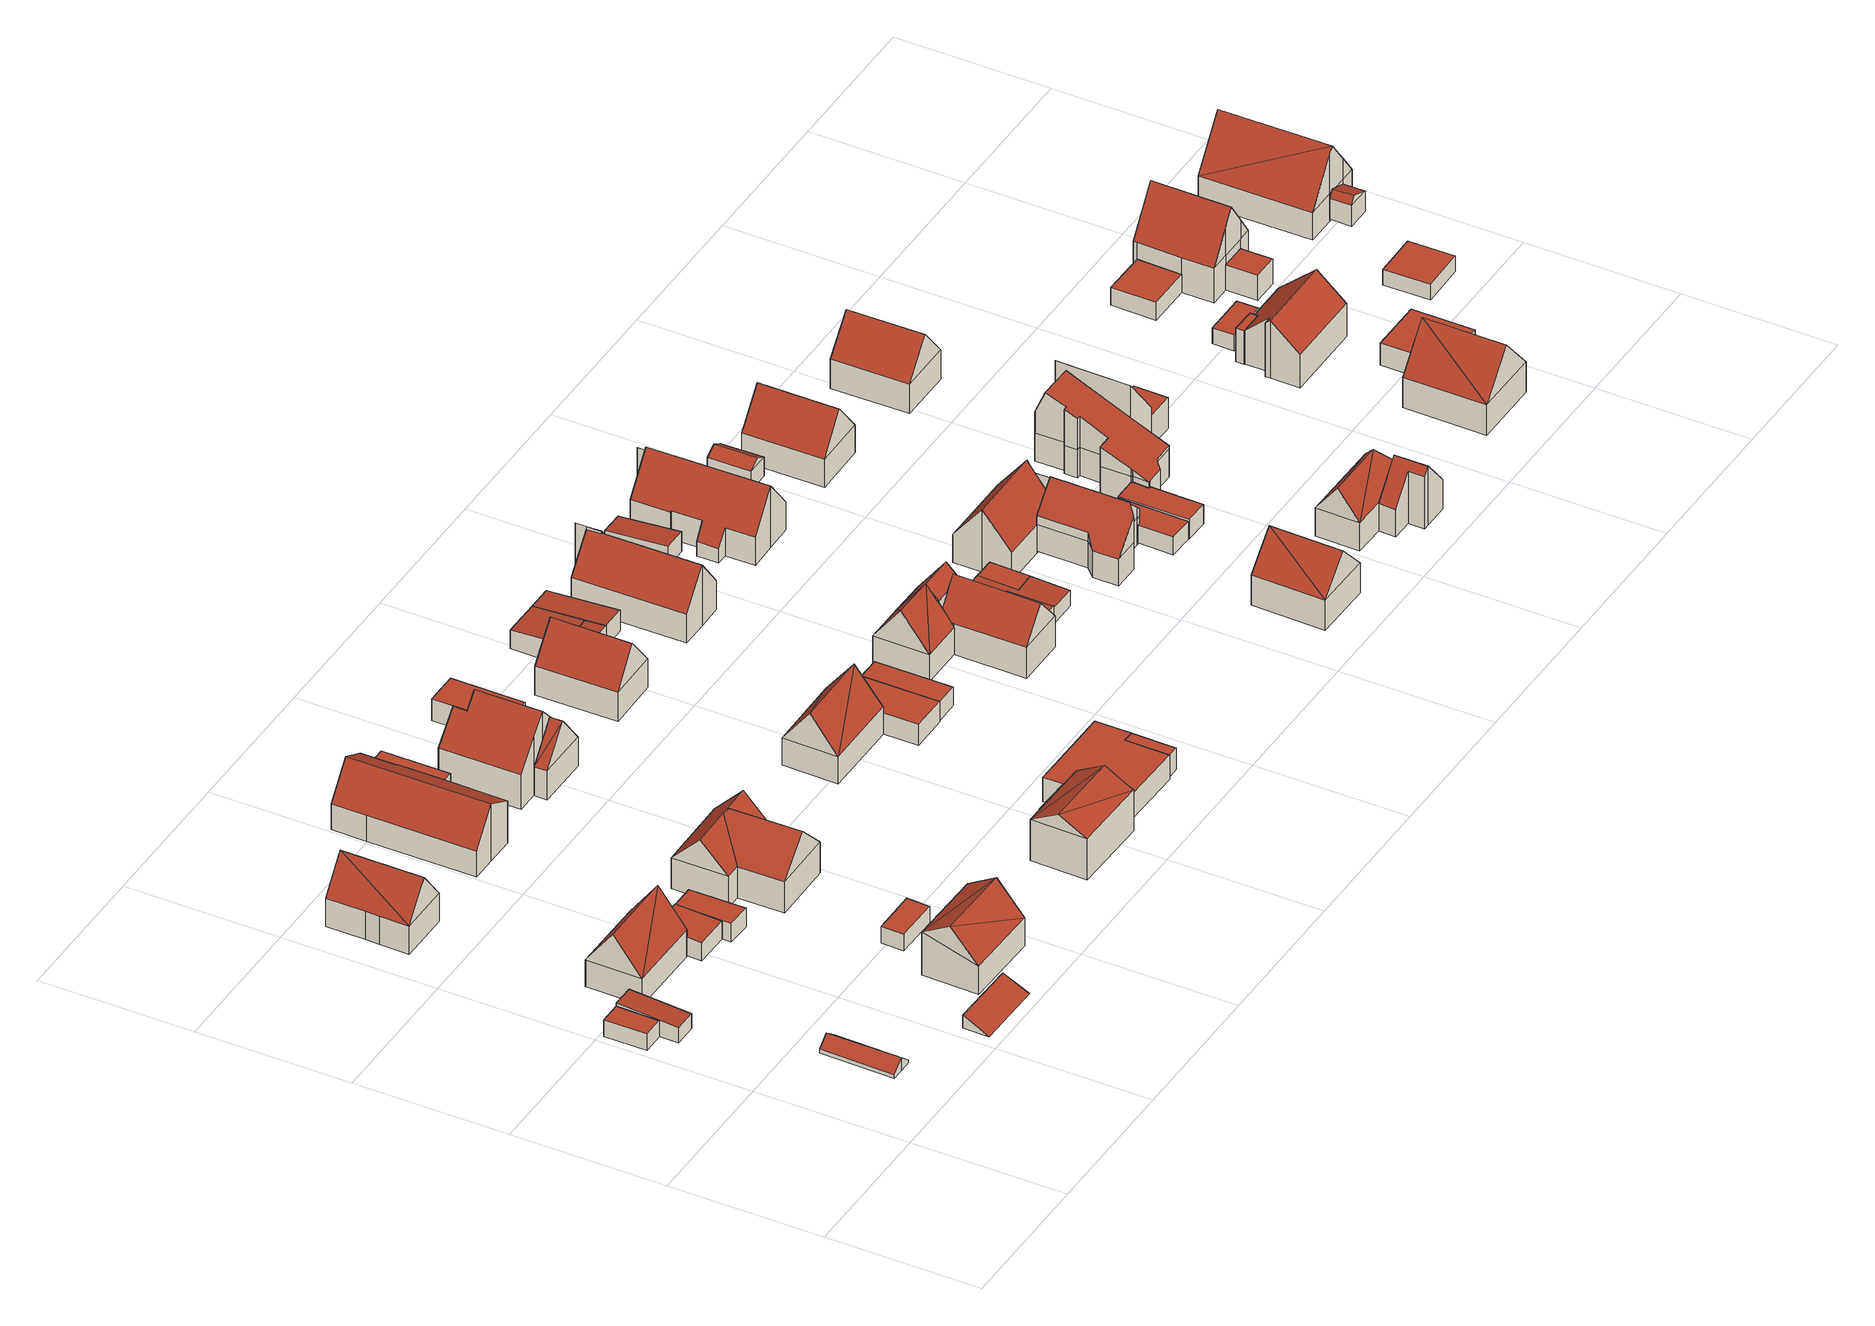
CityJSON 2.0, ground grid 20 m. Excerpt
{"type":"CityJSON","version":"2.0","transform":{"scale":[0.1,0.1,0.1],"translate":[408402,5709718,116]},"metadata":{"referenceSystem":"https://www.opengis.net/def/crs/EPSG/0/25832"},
"CityObjects":{
"building1":{"type":"Building","attributes":{"Gemeindeschluessel":"05978036","Geometrietyp2DReferenz":"3000","function":"31001_2460","roofType":"1000","measuredHeight":2.32},"geometry":[{"type":"MultiSurface","lod":"2","boundaries":[[[0,1,2,3]],[[1,4,5,2]],[[4,6,7,5]],[[6,0,3,7]],[[6,4,1,0]],[[3,2,5,7]]],"semantics":{"surfaces":[{"type":"WallSurface"},{"type":"RoofSurface"},{"type":"GroundSurface"}],"values":[0,0,0,0,1,2]}}]},
"building2":{"type":"Building","attributes":{"Gemeindeschluessel":"05978036","Geometrietyp2DReferenz":"3000","function":"31001_2460","roofType":"3100","measuredHeight":1.71},"geometry":[{"type":"MultiSurface","lod":"2","boundaries":[[[8,9,10,11]],[[9,12,13,10]],[[12,14,15,13]],[[14,16,17,15]],[[16,18,19,17]],[[18,8,11,19]],[[14,12,9,8]],[[8,18,16,14]],[[11,10,13,15,17,19]]],"semantics":{"surfaces":[{"type":"WallSurface"},{"type":"RoofSurface"},{"type":"GroundSurface"}],"values":[0,0,0,0,0,0,1,1,2]}}]},
"building3":{"type":"Building","attributes":{"Gemeindeschluessel":"05978036","Geometrietyp2DReferenz":"3000","function":"31001_2460","roofType":"2100","measuredHeight":2.65},"geometry":[{"type":"MultiSurface","lod":"2","boundaries":[[[20,21,22,23]],[[21,24,25,22]],[[24,26,27,25]],[[26,28,29,27]],[[28,20,23,29]],[[28,26,24,21,20]],[[23,22,25,27,29]]],"semantics":{"surfaces":[{"type":"WallSurface"},{"type":"RoofSurface"},{"type":"GroundSurface"}],"values":[0,0,0,0,0,1,2]}}]},
"building4":{"type":"Building","attributes":{"Gemeindeschluessel":"05978036","Geometrietyp2DReferenz":"3000","function":"31001_2460","roofType":"2100","measuredHeight":1.76},"geometry":[{"type":"MultiSurface","lod":"2","boundaries":[[[30,31,32]],[[30,33,34,31]],[[33,35,34]],[[35,33,30,32]],[[32,31,34,35]]],"semantics":{"surfaces":[{"type":"WallSurface"},{"type":"RoofSurface"},{"type":"GroundSurface"}],"values":[0,0,0,1,2]}}]},
"building5":{"type":"Building","attributes":{"Gemeindeschluessel":"05978036","Geometrietyp2DReferenz":"3000","function":"31001_1000","roofType":"5000","measuredHeight":8.52},"geometry":[{"type":"MultiSurface","lod":"2","boundaries":[[[36,37,38,39]],[[37,40,41,38]],[[40,42,43,41]],[[42,44,45,43]],[[44,46,47,45]],[[46,36,39,47]],[[48,37,36,49,50]],[[49,46,50]],[[50,46,44,42]],[[37,48,40]],[[40,48,50,42]],[[46,49,36]],[[39,38,41,43,45,47]]],"semantics":{"surfaces":[{"type":"WallSurface"},{"type":"RoofSurface"},{"type":"GroundSurface"}],"values":[0,0,0,0,0,0,1,1,1,0,0,0,2]}}]},
"building6":{"type":"Building","attributes":{"Gemeindeschluessel":"05978036","Geometrietyp2DReferenz":"3000","function":"31001_1000","roofType":"3100","measuredHeight":8.35},"geometry":[{"type":"MultiSurface","lod":"2","boundaries":[[[51,52,53,54]],[[52,55,56,53]],[[55,57,58,56]],[[57,59,60,58]],[[59,61,62,60]],[[61,51,54,62]],[[63,61,64]],[[61,63,51]],[[52,64,59,57,55]],[[64,52,63]],[[51,63,52]],[[59,64,61]],[[54,53,56,58,60,62]]],"semantics":{"surfaces":[{"type":"WallSurface"},{"type":"RoofSurface"},{"type":"GroundSurface"}],"values":[0,0,0,0,0,0,1,1,1,1,0,0,2]}}]},
"building7":{"type":"Building","attributes":{"Gemeindeschluessel":"05978036","Geometrietyp2DReferenz":"3000","function":"31001_2460","roofType":"2100","measuredHeight":2.76},"geometry":[{"type":"MultiSurface","lod":"2","boundaries":[[[65,66,67,68]],[[66,69,70,67]],[[69,71,72,70]],[[71,73,74,72]],[[73,75,76,74]],[[75,65,68,76]],[[75,73,71,69,66,65]],[[68,67,70,72,74,76]]],"semantics":{"surfaces":[{"type":"WallSurface"},{"type":"RoofSurface"},{"type":"GroundSurface"}],"values":[0,0,0,0,0,0,1,2]}}]},
"building8":{"type":"Building","attributes":{"Gemeindeschluessel":"05978036","Geometrietyp2DReferenz":"3000","function":"31001_1000","roofType":"3100","measuredHeight":8.16},"geometry":[{"type":"MultiSurface","lod":"2","boundaries":[[[77,78,79,80]],[[78,81,82,79]],[[81,83,84,82]],[[83,77,80,84]],[[81,78,85]],[[77,83,86]],[[77,85,78]],[[85,77,86]],[[86,81,85]],[[81,86,83]],[[80,79,82,84]]],"semantics":{"surfaces":[{"type":"WallSurface"},{"type":"RoofSurface"},{"type":"GroundSurface"}],"values":[0,0,0,0,0,0,1,1,1,1,2]}}]},
"building9":{"type":"Building","attributes":{"Gemeindeschluessel":"05978036","Geometrietyp2DReferenz":"3000","function":"31001_2460","roofType":"1000","measuredHeight":2.58},"geometry":[{"type":"MultiSurface","lod":"2","boundaries":[[[87,88,89,74]],[[88,90,91,89]],[[90,92,93,91]],[[92,87,74,93]],[[92,90,88,87]],[[74,89,91,93]]],"semantics":{"surfaces":[{"type":"WallSurface"},{"type":"RoofSurface"},{"type":"GroundSurface"}],"values":[0,0,0,0,1,2]}}]},
"building10":{"type":"Building","attributes":{"Gemeindeschluessel":"05978036","Geometrietyp2DReferenz":"3000","function":"31001_2460","roofType":"1000","measuredHeight":2.33},"geometry":[{"type":"MultiSurface","lod":"2","boundaries":[[[94,95,96,97]],[[95,98,99,96]],[[98,100,101,99]],[[100,94,97,101]],[[100,98,95,94]],[[97,96,99,101]]],"semantics":{"surfaces":[{"type":"WallSurface"},{"type":"RoofSurface"},{"type":"GroundSurface"}],"values":[0,0,0,0,1,2]}}]},
"building11":{"type":"Building","attributes":{"Gemeindeschluessel":"05978036","Geometrietyp2DReferenz":"3000","function":"31001_1100","roofType":"5000","measuredHeight":8.66},"geometry":[{"type":"MultiSurface","lod":"2","boundaries":[[[102,103,104,105]],[[103,106,107,104]],[[106,108,109,107]],[[108,110,111,109]],[[110,112,113,111]],[[112,114,115,113]],[[114,102,105,115]],[[116,117,114,112]],[[118,119,116,112,110]],[[118,110,108]],[[120,119,118,108,106]],[[121,120,106]],[[121,106,103]],[[117,116,119,120,121,103,102]],[[117,102,114]],[[105,104,107,109,111,113,115]]],"semantics":{"surfaces":[{"type":"WallSurface"},{"type":"RoofSurface"},{"type":"GroundSurface"}],"values":[0,0,0,0,0,0,0,1,1,0,1,1,0,1,0,2]}}]},
"building12":{"type":"Building","attributes":{"Gemeindeschluessel":"05978036","Geometrietyp2DReferenz":"3000","function":"31001_1000","roofType":"3100","measuredHeight":8.01},"geometry":[{"type":"MultiSurface","lod":"2","boundaries":[[[122,123,124,125]],[[123,126,127,124]],[[126,128,129,127]],[[128,130,131,129]],[[130,132,133,131]],[[132,134,135,133]],[[134,136,137,135]],[[136,138,139,137]],[[138,140,141,139]],[[140,142,143,141]],[[142,122,125,143]],[[138,136,134,132,130,128,126,123]],[[123,122,142,140,138]],[[125,124,127,129,131,133,135,137,139,141,143]]],"semantics":{"surfaces":[{"type":"WallSurface"},{"type":"RoofSurface"},{"type":"GroundSurface"}],"values":[0,0,0,0,0,0,0,0,0,0,0,1,1,2]}}]},
"building13":{"type":"Building","attributes":{"Gemeindeschluessel":"05978036","Geometrietyp2DReferenz":"3000","function":"31001_2460","roofType":"1000","measuredHeight":3.5},"geometry":[{"type":"MultiSurface","lod":"2","boundaries":[[[144,145,146,147]],[[145,148,149,146]],[[148,150,151,149]],[[150,152,153,151]],[[152,154,155,153]],[[154,156,157,155]],[[156,144,147,157]],[[156,154,152,150,148,145,144]],[[147,146,149,151,153,155,157]]],"semantics":{"surfaces":[{"type":"WallSurface"},{"type":"RoofSurface"},{"type":"GroundSurface"}],"values":[0,0,0,0,0,0,0,1,2]}}]},
"building14":{"type":"Building","attributes":{"Gemeindeschluessel":"05978036","Geometrietyp2DReferenz":"3000","function":"31001_1000"},"children":["building14-1","building14-2"]},
"building14-1":{"type":"BuildingPart","attributes":{"roofType":"3100","measuredHeight":10.29},"parents":["building14"],"geometry":[{"type":"MultiSurface","lod":"2","boundaries":[[[158,159,160,161]],[[159,162,163,160]],[[162,164,165,163]],[[164,166,167,165]],[[166,168,169,167]],[[168,170,171,172,169]],[[173,174,175,176,177]],[[174,158,161,175]],[[178,170,168,166,164]],[[164,162,159,158,174,173,178]],[[161,160,163,165,167,169,172,179,176,175]],[[180,181,171,170,178]],[[179,172,171,182]],[[182,171,181,180]],[[173,177,180,178]],[[179,182,177,176]],[[177,182,180]]],"semantics":{"surfaces":[{"type":"WallSurface"},{"type":"RoofSurface"},{"type":"GroundSurface"},{"type":"ClosureSurface"}],"values":[0,0,0,0,0,0,0,0,1,1,2,0,3,3,0,3,3]}}]},
"building14-2":{"type":"BuildingPart","attributes":{"roofType":"3100","measuredHeight":8.54},"parents":["building14"],"geometry":[{"type":"MultiSurface","lod":"2","boundaries":[[[171,183,184,172]],[[183,185,186,184]],[[185,177,176,186]],[[185,183,187]],[[181,183,171]],[[183,181,187]],[[177,187,181,180]],[[187,177,185]],[[172,184,186,176,179]],[[172,179,182,171]],[[179,176,177,182]],[[171,182,180,181]],[[180,182,177]]],"semantics":{"surfaces":[{"type":"WallSurface"},{"type":"RoofSurface"},{"type":"GroundSurface"},{"type":"ClosureSurface"}],"values":[0,0,0,0,1,1,1,1,2,3,3,3,3]}}]},
"building15":{"type":"Building","attributes":{"Gemeindeschluessel":"05978036","Geometrietyp2DReferenz":"3000","function":"31001_1000"},"children":["building15-1","building15-2"]},
"building15-1":{"type":"BuildingPart","attributes":{"roofType":"1000","measuredHeight":3.41},"parents":["building15"],"geometry":[{"type":"MultiSurface","lod":"2","boundaries":[[[188,189,190,191]],[[189,192,193,190]],[[192,194,195,193]],[[194,196,197,195]],[[196,198,199,197]],[[200,201,202,203]],[[201,204,205,202]],[[204,206,207,205]],[[206,208,209,207]],[[208,188,191,209]],[[208,206,204,201,200,210,211,198,196,194,192,189,188]],[[191,190,193,195,197,199,212,213,203,202,205,207,209]],[[212,199,198,211]],[[213,212,211,210]],[[203,213,210,200]]],"semantics":{"surfaces":[{"type":"WallSurface"},{"type":"RoofSurface"},{"type":"GroundSurface"},{"type":"ClosureSurface"}],"values":[0,0,0,0,0,0,0,0,0,0,1,2,3,3,3]}}]},
"building15-2":{"type":"BuildingPart","attributes":{"roofType":"3100","measuredHeight":7.77},"parents":["building15"],"geometry":[{"type":"MultiSurface","lod":"2","boundaries":[[[214,215,216,217]],[[215,218,203,216]],[[218,200,203]],[[219,220,221,199,198]],[[220,214,217,221]],[[220,222,223,224]],[[220,224,214]],[[223,225,218,215]],[[215,224,223]],[[219,222,220]],[[225,223,222,219]],[[214,224,215]],[[217,216,203,213,212,199,221]],[[210,200,218,225]],[[210,213,203,200]],[[198,211,210,213,210,225,219]],[[198,199,212,211]],[[212,213,210,211]]],"semantics":{"surfaces":[{"type":"WallSurface"},{"type":"RoofSurface"},{"type":"GroundSurface"},{"type":"ClosureSurface"}],"values":[0,0,0,0,0,1,1,1,1,0,0,0,2,0,3,0,3,3]}}]},
"building16":{"type":"Building","attributes":{"Gemeindeschluessel":"05978036","Geometrietyp2DReferenz":"3000","function":"31001_2460","roofType":"1000","measuredHeight":3.06},"geometry":[{"type":"MultiSurface","lod":"2","boundaries":[[[226,227,228,229]],[[227,230,231,228]],[[230,232,233,231]],[[232,234,235,233]],[[234,226,229,235]],[[234,232,230,227,226]],[[229,228,231,233,235]]],"semantics":{"surfaces":[{"type":"WallSurface"},{"type":"RoofSurface"},{"type":"GroundSurface"}],"values":[0,0,0,0,0,1,2]}}]},
"building17":{"type":"Building","attributes":{"Gemeindeschluessel":"05978036","Geometrietyp2DReferenz":"3000","function":"31001_1000","roofType":"3100","measuredHeight":8.45},"geometry":[{"type":"MultiSurface","lod":"2","boundaries":[[[236,237,238,239]],[[237,240,241,238]],[[240,242,243,241]],[[242,236,239,243]],[[240,237,244]],[[236,242,245]],[[237,245,244]],[[245,237,236]],[[242,244,245]],[[244,242,240]],[[239,238,241,243]]],"semantics":{"surfaces":[{"type":"WallSurface"},{"type":"RoofSurface"},{"type":"GroundSurface"}],"values":[0,0,0,0,0,0,1,1,1,1,2]}}]},
"building18":{"type":"Building","attributes":{"Gemeindeschluessel":"05978036","Geometrietyp2DReferenz":"3000","function":"51009_1610","roofType":"1000","measuredHeight":3},"geometry":[{"type":"MultiSurface","lod":"2","boundaries":[[[192,189,246,247]],[[189,248,249,246]],[[248,194,250,249]],[[194,192,247,250]],[[194,248,189,192]],[[247,246,249,250]]],"semantics":{"surfaces":[{"type":"WallSurface"},{"type":"RoofSurface"},{"type":"GroundSurface"}],"values":[0,0,0,0,1,2]}}]},
"building19":{"type":"Building","attributes":{"Gemeindeschluessel":"05978036","Geometrietyp2DReferenz":"3000","function":"31001_1000","roofType":"3100","measuredHeight":8.52},"geometry":[{"type":"MultiSurface","lod":"2","boundaries":[[[251,252,253,254]],[[252,255,256,253]],[[255,257,258,256]],[[257,251,254,258]],[[255,252,259]],[[251,257,260]],[[252,251,260,259]],[[257,255,259,260]],[[254,253,256,258]]],"semantics":{"surfaces":[{"type":"WallSurface"},{"type":"RoofSurface"},{"type":"GroundSurface"}],"values":[0,0,0,0,0,0,1,1,2]}}]},
"building20":{"type":"Building","attributes":{"Gemeindeschluessel":"05978036","Geometrietyp2DReferenz":"3000","function":"31001_2460","roofType":"1000","measuredHeight":2.87},"geometry":[{"type":"MultiSurface","lod":"2","boundaries":[[[261,262,263,264]],[[262,265,266,263]],[[265,267,268,266]],[[267,269,270,268]],[[269,261,264,270]],[[269,267,265,262,261]],[[264,263,266,268,270]]],"semantics":{"surfaces":[{"type":"WallSurface"},{"type":"RoofSurface"},{"type":"GroundSurface"}],"values":[0,0,0,0,0,1,2]}}]},
"building21":{"type":"Building","attributes":{"Gemeindeschluessel":"05978036","Geometrietyp2DReferenz":"3000","function":"31001_2460","roofType":"1000","measuredHeight":2.62},"geometry":[{"type":"MultiSurface","lod":"2","boundaries":[[[271,272,273,274]],[[272,275,276,273]],[[275,277,278,276]],[[277,271,274,278]],[[277,275,272,271]],[[274,273,276,278]]],"semantics":{"surfaces":[{"type":"WallSurface"},{"type":"RoofSurface"},{"type":"GroundSurface"}],"values":[0,0,0,0,1,2]}}]},
"building22":{"type":"Building","attributes":{"Gemeindeschluessel":"05978036","Geometrietyp2DReferenz":"3000","function":"31001_2460"},"children":["building22-1","building22-2"]},
"building22-1":{"type":"BuildingPart","attributes":{"roofType":"2100","measuredHeight":2.94},"parents":["building22"],"geometry":[{"type":"MultiSurface","lod":"2","boundaries":[[[279,280,281,282]],[[283,284,285,286]],[[284,287,288,285]],[[287,279,282,288]],[[287,284,283,280,279]],[[282,281,286,285,288]],[[286,281,280,283]]],"semantics":{"surfaces":[{"type":"WallSurface"},{"type":"RoofSurface"},{"type":"GroundSurface"},{"type":"ClosureSurface"}],"values":[0,0,0,0,1,2,3]}}]},
"building22-2":{"type":"BuildingPart","attributes":{"roofType":"2100","measuredHeight":3.13},"parents":["building22"],"geometry":[{"type":"MultiSurface","lod":"2","boundaries":[[[289,283,286,290]],[[291,292,281,280]],[[291,289,290,292]],[[291,280,283,289]],[[290,286,281,292]],[[280,281,286,283]]],"semantics":{"surfaces":[{"type":"WallSurface"},{"type":"RoofSurface"},{"type":"GroundSurface"},{"type":"ClosureSurface"}],"values":[0,0,0,1,2,3]}}]},
"building23":{"type":"Building","attributes":{"Gemeindeschluessel":"05978036","Geometrietyp2DReferenz":"3000","function":"31001_2460","roofType":"2100","measuredHeight":2.88},"geometry":[{"type":"MultiSurface","lod":"2","boundaries":[[[291,279,293,294]],[[279,295,296,293]],[[295,297,298,296]],[[297,291,294,298]],[[297,295,279,291]],[[294,293,296,298]]],"semantics":{"surfaces":[{"type":"WallSurface"},{"type":"RoofSurface"},{"type":"GroundSurface"}],"values":[0,0,0,0,1,2]}}]},
"building24":{"type":"Building","attributes":{"Gemeindeschluessel":"05978036","Geometrietyp2DReferenz":"3000","function":"31001_1000"},"children":["building24-1","building24-2","building24-3"]},
"building24-1":{"type":"BuildingPart","attributes":{"roofType":"3100","measuredHeight":8.51},"parents":["building24"],"geometry":[{"type":"MultiSurface","lod":"2","boundaries":[[[299,300,301,302]],[[300,303,304,301]],[[303,305,306,304]],[[303,300,307]],[[300,308,307]],[[308,300,299,309,310,311,312]],[[305,307,308]],[[307,305,303]],[[302,301,304,306,313]],[[313,306,305,314,315]],[[302,313,315,299]],[[308,312,316,305]],[[310,309,317]],[[311,310,317,315,314]],[[316,312,311,314,305]],[[315,317,309,299]]],"semantics":{"surfaces":[{"type":"WallSurface"},{"type":"RoofSurface"},{"type":"GroundSurface"},{"type":"ClosureSurface"}],"values":[0,0,0,0,1,1,1,1,2,3,3,0,0,3,3,3]}}]},
"building24-2":{"type":"BuildingPart","attributes":{"roofType":"3100","measuredHeight":8.42},"parents":["building24"],"geometry":[{"type":"MultiSurface","lod":"2","boundaries":[[[305,318,319,306]],[[318,320,321,322,323,319]],[[320,318,324]],[[318,305,316,324]],[[325,326,327,320,324,316,312]],[[306,319,323,313]],[[317,326,325,310]],[[327,321,320]],[[317,315,313,323,322]],[[317,322,321,327,326]],[[311,310,325]],[[305,306,313,315,314]],[[314,315,317,310,311]],[[325,312,311]],[[311,312,316,305,314]]],"semantics":{"surfaces":[{"type":"WallSurface"},{"type":"RoofSurface"},{"type":"GroundSurface"},{"type":"ClosureSurface"}],"values":[0,0,0,1,1,2,0,0,3,3,0,3,3,0,3]}}]},
"building24-3":{"type":"BuildingPart","attributes":{"roofType":"3100","measuredHeight":8.28},"parents":["building24"],"geometry":[{"type":"MultiSurface","lod":"2","boundaries":[[[322,328,329,323]],[[328,330,331,329]],[[330,332,333,331]],[[332,334,335,333]],[[334,336,337,335]],[[336,338,339,337]],[[338,340,341,339]],[[340,342,299,302,341]],[[317,309,342,340,343,344,326]],[[338,336,334,332,330,328,321,327,344,343]],[[322,321,328]],[[343,340,338]],[[302,313,323,329,331,333,335,337,339,341]],[[309,299,342]],[[302,299,315,313]],[[315,299,309,317]],[[323,313,315,317,322]],[[344,327,326]],[[326,327,321,322,317]]],"semantics":{"surfaces":[{"type":"WallSurface"},{"type":"RoofSurface"},{"type":"GroundSurface"},{"type":"ClosureSurface"}],"values":[0,0,0,0,0,0,0,0,1,1,0,0,2,0,3,3,3,0,3]}}]},
"building25":{"type":"Building","attributes":{"Gemeindeschluessel":"05978036","Geometrietyp2DReferenz":"3000","function":"31001_1000"},"children":["building25-1","building25-2"]},
"building25-1":{"type":"BuildingPart","attributes":{"roofType":"3100","measuredHeight":8.51},"parents":["building25"],"geometry":[{"type":"MultiSurface","lod":"2","boundaries":[[[345,346,347,348]],[[346,349,350,347]],[[349,351,352,350]],[[353,354,355]],[[356,357,358,359]],[[357,345,348,358]],[[354,353,351,349,346,345]],[[345,357,356,354]],[[348,347,350,352,355,359,358]],[[355,352,351,353]],[[356,359,355,354]]],"semantics":{"surfaces":[{"type":"WallSurface"},{"type":"RoofSurface"},{"type":"GroundSurface"},{"type":"ClosureSurface"}],"values":[0,0,0,0,0,0,1,1,2,3,3]}}]},
"building25-2":{"type":"BuildingPart","attributes":{"roofType":"2100","measuredHeight":8.82},"parents":["building25"],"geometry":[{"type":"MultiSurface","lod":"2","boundaries":[[[360,361,362,352,351]],[[361,363,364,362]],[[363,365,366,364]],[[365,367,356,359,366]],[[367,365,363,361,360,368]],[[352,362,364,366,359,355]],[[351,353,368,360]],[[351,352,355,353]],[[355,354,356,367,368,353]],[[355,359,356,354]]],"semantics":{"surfaces":[{"type":"WallSurface"},{"type":"RoofSurface"},{"type":"GroundSurface"},{"type":"ClosureSurface"}],"values":[0,0,0,0,1,2,0,3,0,3]}}]},
"building26":{"type":"Building","attributes":{"Gemeindeschluessel":"05978036","Geometrietyp2DReferenz":"3000","function":"31001_2460","roofType":"1000","measuredHeight":2.68},"geometry":[{"type":"MultiSurface","lod":"2","boundaries":[[[369,370,371,372]],[[370,373,374,371]],[[373,375,376,374]],[[375,377,378,376]],[[377,369,372,378]],[[377,375,373,370,369]],[[372,371,374,376,378]]],"semantics":{"surfaces":[{"type":"WallSurface"},{"type":"RoofSurface"},{"type":"GroundSurface"}],"values":[0,0,0,0,0,1,2]}}]},
"building27":{"type":"Building","attributes":{"Gemeindeschluessel":"05978036","Geometrietyp2DReferenz":"3000","function":"31001_2460"},"children":["building27-1","building27-2"]},
"building27-1":{"type":"BuildingPart","attributes":{"roofType":"2100","measuredHeight":2.77},"parents":["building27"],"geometry":[{"type":"MultiSurface","lod":"2","boundaries":[[[379,380,381,382]],[[380,383,384,381]],[[383,385,386,384]],[[385,387,388,386]],[[389,390,391,392]],[[389,379,382,390]],[[389,392,393,387,385,383,380,379]],[[382,381,384,386,388,394,391,390]],[[393,394,388,387]],[[392,391,394,393]]],"semantics":{"surfaces":[{"type":"WallSurface"},{"type":"RoofSurface"},{"type":"GroundSurface"},{"type":"ClosureSurface"}],"values":[0,0,0,0,0,0,1,2,3,3]}}]},
"building27-2":{"type":"BuildingPart","attributes":{"roofType":"2100","measuredHeight":2.75},"parents":["building27"],"geometry":[{"type":"MultiSurface","lod":"2","boundaries":[[[387,395,396,388]],[[395,392,391,396]],[[392,395,387,393]],[[394,388,396,391]],[[388,394,393,387]],[[394,391,392,393]]],"semantics":{"surfaces":[{"type":"WallSurface"},{"type":"RoofSurface"},{"type":"GroundSurface"},{"type":"ClosureSurface"}],"values":[0,0,1,2,3,3]}}]},
"building28":{"type":"Building","attributes":{"Gemeindeschluessel":"05978036","Geometrietyp2DReferenz":"3000","function":"31001_2460","roofType":"2100","measuredHeight":2.76},"geometry":[{"type":"MultiSurface","lod":"2","boundaries":[[[397,398,399,400]],[[398,401,402,399]],[[401,403,404,402]],[[403,397,400,404]],[[403,401,398,397]],[[400,399,402,404]]],"semantics":{"surfaces":[{"type":"WallSurface"},{"type":"RoofSurface"},{"type":"GroundSurface"}],"values":[0,0,0,0,1,2]}}]},
"building29":{"type":"Building","attributes":{"Gemeindeschluessel":"05978036","Geometrietyp2DReferenz":"3000","function":"31001_1000","roofType":"3100","measuredHeight":8.52},"geometry":[{"type":"MultiSurface","lod":"2","boundaries":[[[405,406,407,408]],[[406,409,410,407]],[[409,411,412,410]],[[411,405,408,412]],[[409,406,413]],[[405,411,414]],[[413,405,414]],[[405,413,406]],[[409,414,411]],[[414,409,413]],[[408,407,410,412]]],"semantics":{"surfaces":[{"type":"WallSurface"},{"type":"RoofSurface"},{"type":"GroundSurface"}],"values":[0,0,0,0,0,0,1,1,1,1,2]}}]},
"building30":{"type":"Building","attributes":{"Gemeindeschluessel":"05978036","Geometrietyp2DReferenz":"3000","function":"31001_1000","roofType":"3100","measuredHeight":8.51},"geometry":[{"type":"MultiSurface","lod":"2","boundaries":[[[415,416,417,418]],[[416,419,420,417]],[[419,421,422,420]],[[421,423,424,422]],[[423,425,426,424]],[[425,427,428,426]],[[427,429,430,428]],[[429,431,432,430]],[[431,433,434,432]],[[433,435,436,434]],[[435,437,438,436]],[[437,439,440,438]],[[439,441,442,440]],[[441,443,444,442]],[[443,445,446,444]],[[445,447,448,446]],[[447,449,450,448]],[[449,451,452,450]],[[451,415,418,452]],[[447,445,443,441,439,437,435,433,431,429,427]],[[427,425,423,421,419,416,415,451,449,447]],[[418,417,420,422,424,426,428,430,432,434,436,438,440,442,444,446,448,450,452]]],"semantics":{"surfaces":[{"type":"WallSurface"},{"type":"RoofSurface"},{"type":"GroundSurface"}],"values":[0,0,0,0,0,0,0,0,0,0,0,0,0,0,0,0,0,0,0,1,1,2]}}]},
"building31":{"type":"Building","attributes":{"Gemeindeschluessel":"05978036","Geometrietyp2DReferenz":"3000","function":"31001_1000","roofType":"3100","measuredHeight":8.65},"geometry":[{"type":"MultiSurface","lod":"2","boundaries":[[[453,454,455,456]],[[454,457,458,455]],[[457,459,460,458]],[[459,461,462,460]],[[461,463,464,462]],[[463,465,466,464]],[[465,467,468,466]],[[467,453,456,468]],[[463,461,459,457]],[[457,454,453,467,465,463]],[[456,455,458,460,462,464,466,468]]],"semantics":{"surfaces":[{"type":"WallSurface"},{"type":"RoofSurface"},{"type":"GroundSurface"}],"values":[0,0,0,0,0,0,0,0,1,1,2]}}]},
"building32":{"type":"Building","attributes":{"Gemeindeschluessel":"05978036","Geometrietyp2DReferenz":"3000","function":"31001_1000","roofType":"5000","measuredHeight":8.27},"geometry":[{"type":"MultiSurface","lod":"2","boundaries":[[[469,470,471,472]],[[470,473,474,471]],[[473,475,476,474]],[[475,477,478,476]],[[477,479,480,478]],[[479,481,482,480]],[[481,483,484,482]],[[483,485,486,484]],[[485,487,488,486]],[[487,489,490,488]],[[489,491,492,490]],[[491,469,472,492]],[[493,494,495,496,497,498,499,500,501]],[[497,502,503,469,491,504,498]],[[487,499,498,504,489]],[[489,504,491]],[[469,503,470]],[[470,503,502,473]],[[473,502,497,496,475]],[[481,493,501,483]],[[483,501,500,485]],[[485,500,499,487]],[[475,496,495,477]],[[477,495,494,479]],[[479,494,493,481]],[[472,471,474,476,478,480,482,484,486,488,490,492]]],"semantics":{"surfaces":[{"type":"WallSurface"},{"type":"RoofSurface"},{"type":"GroundSurface"}],"values":[0,0,0,0,0,0,0,0,0,0,0,0,1,1,0,0,0,0,0,0,0,0,0,0,0,2]}}]},
"building33":{"type":"Building","attributes":{"Gemeindeschluessel":"05978036","Geometrietyp2DReferenz":"3000","function":"31001_2460","roofType":"1000","measuredHeight":2.52},"geometry":[{"type":"MultiSurface","lod":"2","boundaries":[[[505,506,507,508]],[[506,509,510,507]],[[509,511,512,510]],[[511,513,514,512]],[[513,515,516,514]],[[515,505,508,516]],[[515,513,511,509,506,505]],[[508,507,510,512,514,516]]],"semantics":{"surfaces":[{"type":"WallSurface"},{"type":"RoofSurface"},{"type":"GroundSurface"}],"values":[0,0,0,0,0,0,1,2]}}]},
"building34":{"type":"Building","attributes":{"Gemeindeschluessel":"05978036","Geometrietyp2DReferenz":"3000","function":"31001_2460","roofType":"3100","measuredHeight":3.45},"geometry":[{"type":"MultiSurface","lod":"2","boundaries":[[[517,518,519,520]],[[518,521,522,519]],[[521,523,524,522]],[[523,517,520,524]],[[521,518,525]],[[517,523,526]],[[518,517,526,525]],[[523,521,525,526]],[[520,519,522,524]]],"semantics":{"surfaces":[{"type":"WallSurface"},{"type":"RoofSurface"},{"type":"GroundSurface"}],"values":[0,0,0,0,0,0,1,1,2]}}]},
"building35":{"type":"Building","attributes":{"Gemeindeschluessel":"05978036","Geometrietyp2DReferenz":"3000","function":"31001_2460","roofType":"1000","measuredHeight":2.72},"geometry":[{"type":"MultiSurface","lod":"2","boundaries":[[[527,528,514,529]],[[528,530,531,514]],[[530,532,533,531]],[[532,534,535,533]],[[534,536,537,535]],[[536,538,539,537]],[[538,540,541,539]],[[540,527,529,541]],[[540,538,536,534,532,530,528,527]],[[529,514,531,533,535,537,539,541]]],"semantics":{"surfaces":[{"type":"WallSurface"},{"type":"RoofSurface"},{"type":"GroundSurface"}],"values":[0,0,0,0,0,0,0,0,1,2]}}]},
"building36":{"type":"Building","attributes":{"Gemeindeschluessel":"05978036","Geometrietyp2DReferenz":"3000","function":"31001_1000"},"children":["building36-1","building36-2"]},
"building36-1":{"type":"BuildingPart","attributes":{"roofType":"5000","measuredHeight":7.7},"parents":["building36"],"geometry":[{"type":"MultiSurface","lod":"2","boundaries":[[[542,543,544,545]],[[543,546,547,548,544]],[[549,542,545,550]],[[546,543,551]],[[542,549,552]],[[543,552,551]],[[552,543,542]],[[549,551,552]],[[551,549,553,554,555,546]],[[545,544,548,556,557,550]],[[550,557,558,553,549]],[[547,546,555]],[[557,556,554,553,558]],[[556,548,547,555,554]]],"semantics":{"surfaces":[{"type":"WallSurface"},{"type":"RoofSurface"},{"type":"GroundSurface"},{"type":"ClosureSurface"}],"values":[0,0,0,1,0,1,1,1,1,2,0,0,3,3]}}]},
"building36-2":{"type":"BuildingPart","attributes":{"roofType":"3100","measuredHeight":8.19},"parents":["building36"],"geometry":[{"type":"MultiSurface","lod":"2","boundaries":[[[559,558,557,560]],[[547,561,562,548]],[[561,563,564,562]],[[563,565,566,564]],[[565,567,568,566]],[[567,569,570,568]],[[569,571,572,570]],[[571,559,560,572]],[[567,565,563,561,547,555,573]],[[573,553,558,559,571,569,567]],[[560,557,556,548,562,564,566,568,570,572]],[[554,553,573]],[[556,557,558,553,554]],[[555,554,573]],[[556,554,555,547,548]]],"semantics":{"surfaces":[{"type":"WallSurface"},{"type":"RoofSurface"},{"type":"GroundSurface"},{"type":"ClosureSurface"}],"values":[0,0,0,0,0,0,0,0,1,1,2,0,3,0,3]}}]},
"building37":{"type":"Building","attributes":{"Gemeindeschluessel":"05978036","Geometrietyp2DReferenz":"3000","function":"31001_1000","roofType":"3100","measuredHeight":8.55},"geometry":[{"type":"MultiSurface","lod":"2","boundaries":[[[574,575,576,577]],[[575,578,579,576]],[[578,580,581,579]],[[580,574,577,581]],[[578,575,582]],[[574,580,583]],[[575,574,583,582]],[[580,578,582,583]],[[577,576,579,581]]],"semantics":{"surfaces":[{"type":"WallSurface"},{"type":"RoofSurface"},{"type":"GroundSurface"}],"values":[0,0,0,0,0,0,1,1,2]}}]},
"building38":{"type":"Building","attributes":{"Gemeindeschluessel":"05978036","Geometrietyp2DReferenz":"3000","function":"31001_1000","roofType":"5000","measuredHeight":10.05},"geometry":[{"type":"MultiSurface","lod":"2","boundaries":[[[584,585,586,587]],[[585,588,589,586]],[[588,590,591,589]],[[590,592,593,591]],[[592,594,595,593]],[[594,596,597,595]],[[596,598,599,597]],[[598,600,601,599]],[[600,602,603,601]],[[602,604,605,603]],[[604,606,607,605]],[[606,608,609,607]],[[608,610,611,609]],[[610,612,613,611]],[[612,614,615,613]],[[614,616,617,615]],[[616,584,587,617]],[[618,619,620,621,622,623,624,625,626,627,628,629,630,631,608,606,604]],[[632,633,622,621]],[[594,633,632,596]],[[596,632,621,620,598]],[[592,623,622,633,594]],[[608,631,610]],[[610,631,630,612]],[[612,630,629,614]],[[614,629,628,616]],[[616,628,627,584]],[[584,627,626,585]],[[585,626,625,588]],[[588,625,624,590]],[[590,624,623,592]],[[598,620,619,600]],[[600,619,618,602]],[[602,618,604]],[[587,586,589,591,593,595,597,599,601,603,605,607,609,611,613,615,617]]],"semantics":{"surfaces":[{"type":"WallSurface"},{"type":"RoofSurface"},{"type":"GroundSurface"}],"values":[0,0,0,0,0,0,0,0,0,0,0,0,0,0,0,0,0,1,1,0,0,0,0,0,0,0,0,0,0,0,0,0,0,0,2]}}]},
"building39":{"type":"Building","attributes":{"Gemeindeschluessel":"05978036","Geometrietyp2DReferenz":"3000","function":"31001_1000"},"children":["building39-1","building39-2"]},
"building39-1":{"type":"BuildingPart","attributes":{"roofType":"2100","measuredHeight":11.52},"parents":["building39"],"geometry":[{"type":"MultiSurface","lod":"2","boundaries":[[[634,635,636,637]],[[635,638,639,640,636]],[[641,642,643,644,645]],[[642,634,637,643]],[[642,641,638,635,634]],[[637,636,640,644,643]],[[645,639,638,641]],[[645,644,640,639]]],"semantics":{"surfaces":[{"type":"WallSurface"},{"type":"RoofSurface"},{"type":"GroundSurface"},{"type":"ClosureSurface"}],"values":[0,0,0,0,1,2,0,3]}}]},
"building39-2":{"type":"BuildingPart","attributes":{"roofType":"1000","measuredHeight":4.31},"parents":["building39"],"geometry":[{"type":"MultiSurface","lod":"2","boundaries":[[[639,646,647,640]],[[646,648,649,647]],[[648,645,644,649]],[[645,648,646,639]],[[640,647,649,644]],[[640,644,645,639]]],"semantics":{"surfaces":[{"type":"WallSurface"},{"type":"RoofSurface"},{"type":"GroundSurface"},{"type":"ClosureSurface"}],"values":[0,0,0,1,2,3]}}]},
"building40":{"type":"Building","attributes":{"Gemeindeschluessel":"05978036","Geometrietyp2DReferenz":"3000","function":"31001_1000","roofType":"3100","measuredHeight":8.59},"geometry":[{"type":"MultiSurface","lod":"2","boundaries":[[[650,651,652,653]],[[651,654,655,652]],[[654,656,657,655]],[[656,650,653,657]],[[654,651,658]],[[650,656,659]],[[651,650,659,658]],[[656,654,658,659]],[[653,652,655,657]]],"semantics":{"surfaces":[{"type":"WallSurface"},{"type":"RoofSurface"},{"type":"GroundSurface"}],"values":[0,0,0,0,0,0,1,1,2]}}]},
"building41":{"type":"Building","attributes":{"Gemeindeschluessel":"05978036","Geometrietyp2DReferenz":"3000","function":"31001_1000","roofType":"3100","measuredHeight":9.64},"geometry":[{"type":"MultiSurface","lod":"2","boundaries":[[[660,661,662,663]],[[661,664,665,662]],[[664,666,667,665]],[[666,668,669,667]],[[668,670,671,669]],[[670,660,663,671]],[[672,670,673,674]],[[670,672,661,660]],[[664,674,666]],[[674,664,672]],[[668,673,670]],[[666,674,673,668]],[[661,672,664]],[[663,662,665,667,669,671]]],"semantics":{"surfaces":[{"type":"WallSurface"},{"type":"RoofSurface"},{"type":"GroundSurface"}],"values":[0,0,0,0,0,0,1,1,1,1,0,0,0,2]}}]},
"building42":{"type":"Building","attributes":{"Gemeindeschluessel":"05978036","Geometrietyp2DReferenz":"3000","function":"51009_1610","roofType":"1000","measuredHeight":4.7},"geometry":[{"type":"MultiSurface","lod":"2","boundaries":[[[675,676,677,678]],[[676,679,680,677]],[[679,681,682,680]],[[681,675,678,682]],[[681,679,676,675]],[[678,677,680,682]]],"semantics":{"surfaces":[{"type":"WallSurface"},{"type":"RoofSurface"},{"type":"GroundSurface"}],"values":[0,0,0,0,1,2]}}]},
"building43":{"type":"Building","attributes":{"Gemeindeschluessel":"05978036","Geometrietyp2DReferenz":"3000","function":"31001_1000","roofType":"3100","measuredHeight":8.06},"geometry":[{"type":"MultiSurface","lod":"2","boundaries":[[[683,684,685,686]],[[684,687,688,685]],[[687,681,689,688]],[[681,679,690,689]],[[679,691,692,690]],[[691,693,694,692]],[[693,695,696,694]],[[695,697,698,696]],[[697,699,700,698]],[[699,683,686,700]],[[695,693,691,679,681,687,684,683]],[[683,699,697,695]],[[686,685,688,689,690,692,694,696,698,700]]],"semantics":{"surfaces":[{"type":"WallSurface"},{"type":"RoofSurface"},{"type":"GroundSurface"}],"values":[0,0,0,0,0,0,0,0,0,0,1,1,2]}}]},
"building44":{"type":"Building","attributes":{"Gemeindeschluessel":"05978036","Geometrietyp2DReferenz":"3000","function":"31001_2460","roofType":"1000","measuredHeight":3.15},"geometry":[{"type":"MultiSurface","lod":"2","boundaries":[[[701,702,703,704]],[[702,705,706,703]],[[705,707,708,706]],[[707,709,710,708]],[[709,711,712,710]],[[711,713,714,712]],[[713,701,704,714]],[[713,711,709,707,705,702,701]],[[704,703,706,708,710,712,714]]],"semantics":{"surfaces":[{"type":"WallSurface"},{"type":"RoofSurface"},{"type":"GroundSurface"}],"values":[0,0,0,0,0,0,0,1,2]}}]},
"building45":{"type":"Building","attributes":{"Gemeindeschluessel":"05978036","Geometrietyp2DReferenz":"3000","function":"31001_2460","roofType":"1000","measuredHeight":2.26},"geometry":[{"type":"MultiSurface","lod":"2","boundaries":[[[715,716,717,718]],[[716,719,720,717]],[[719,721,722,720]],[[721,715,718,722]],[[721,719,716,715]],[[718,717,720,722]]],"semantics":{"surfaces":[{"type":"WallSurface"},{"type":"RoofSurface"},{"type":"GroundSurface"}],"values":[0,0,0,0,1,2]}}]},
"building46":{"type":"Building","attributes":{"Gemeindeschluessel":"05978036","Geometrietyp2DReferenz":"3000","function":"31001_2460","roofType":"1000","measuredHeight":2.54},"geometry":[{"type":"MultiSurface","lod":"2","boundaries":[[[723,724,725,726]],[[724,727,728,725]],[[727,729,730,728]],[[729,723,726,730]],[[729,727,724,723]],[[726,725,728,730]]],"semantics":{"surfaces":[{"type":"WallSurface"},{"type":"RoofSurface"},{"type":"GroundSurface"}],"values":[0,0,0,0,1,2]}}]},
"building47":{"type":"Building","attributes":{"Gemeindeschluessel":"05978036","Geometrietyp2DReferenz":"3000","function":"31001_1000"},"children":["building47-1","building47-2"]},
"building47-1":{"type":"BuildingPart","attributes":{"roofType":"1000","measuredHeight":3.51},"parents":["building47"],"geometry":[{"type":"MultiSurface","lod":"2","boundaries":[[[731,732,733,734]],[[732,735,736,733]],[[735,737,738,736]],[[737,735,732,731]],[[734,733,736,738]],[[734,738,737,731]]],"semantics":{"surfaces":[{"type":"WallSurface"},{"type":"RoofSurface"},{"type":"GroundSurface"},{"type":"ClosureSurface"}],"values":[0,0,0,1,2,3]}}]},
"building47-2":{"type":"BuildingPart","attributes":{"roofType":"3100","measuredHeight":10.75},"parents":["building47"],"geometry":[{"type":"MultiSurface","lod":"2","boundaries":[[[739,740,731,734,741]],[[742,743,744,738,737]],[[743,745,726,744]],[[745,746,730,726]],[[746,747,748,730]],[[747,749,750,748]],[[749,739,741,750]],[[749,751,752,753,739]],[[746,745,743,754,752,751,747]],[[740,753,752,754,742]],[[742,754,743]],[[739,753,740]],[[747,751,749]],[[741,734,738,744,726,730,748,750]],[[737,731,740,742]],[[737,738,734,731]]],"semantics":{"surfaces":[{"type":"WallSurface"},{"type":"RoofSurface"},{"type":"GroundSurface"},{"type":"ClosureSurface"}],"values":[0,0,0,0,0,0,0,1,1,0,0,0,0,2,0,3]}}]},
"building48":{"type":"Building","attributes":{"Gemeindeschluessel":"05978036","Geometrietyp2DReferenz":"3000","function":"31001_2460","roofType":"1000","measuredHeight":2.2},"geometry":[{"type":"MultiSurface","lod":"2","boundaries":[[[755,756,757,758]],[[756,759,760,757]],[[759,761,762,760]],[[761,755,758,762]],[[761,759,756,755]],[[758,757,760,762]]],"semantics":{"surfaces":[{"type":"WallSurface"},{"type":"RoofSurface"},{"type":"GroundSurface"}],"values":[0,0,0,0,1,2]}}]},
"building49":{"type":"Building","attributes":{"Gemeindeschluessel":"05978036","Geometrietyp2DReferenz":"3000","function":"31001_1000","roofType":"3100","measuredHeight":3.86},"geometry":[{"type":"MultiSurface","lod":"2","boundaries":[[[763,764,765,766]],[[764,767,768,765]],[[767,769,770,768]],[[769,763,766,770]],[[767,764,771]],[[763,769,772]],[[764,763,772,771]],[[769,767,771,772]],[[766,765,768,770]]],"semantics":{"surfaces":[{"type":"WallSurface"},{"type":"RoofSurface"},{"type":"GroundSurface"}],"values":[0,0,0,0,0,0,1,1,2]}}]},
"building50":{"type":"Building","attributes":{"Gemeindeschluessel":"05978036","Geometrietyp2DReferenz":"3000","function":"31001_1000","roofType":"3100","measuredHeight":10.07},"geometry":[{"type":"MultiSurface","lod":"2","boundaries":[[[773,774,775,776]],[[774,777,778,775]],[[777,779,780,778]],[[779,781,782,780]],[[781,783,784,782]],[[783,785,786,784]],[[785,773,776,786]],[[787,773,788]],[[788,773,785,789]],[[779,777,774,787]],[[787,788,790,779]],[[779,790,781]],[[781,790,788,789,783]],[[783,789,785]],[[773,787,774]],[[776,775,778,780,782,784,786]]],"semantics":{"surfaces":[{"type":"WallSurface"},{"type":"RoofSurface"},{"type":"GroundSurface"}],"values":[0,0,0,0,0,0,0,1,1,1,1,0,0,0,0,2]}}]}
},
"vertices":[
[34,337,37],[6,337,37],[6,337,14],[34,337,14],[6,392,37],[6,392,14],[35,392,37],[35,392,14],
[103,162,37],[120,162,24],[120,162,20],[103,162,20],[118,66,24],[118,66,20],[102,66,37],[102,66,20],[85,66,25],[85,66,20],[87,162,25],[87,162,20],
[34,312,36],[34,337,38],[34,337,15],[34,312,15],[35,392,41],[35,392,15],[65,392,41],[65,392,15],[64,312,36],[64,312,15],
[199,41,42],[199,41,24],[199,7,24],[291,40,41],[291,40,24],[291,6,24],
[79,455,50],[182,455,50],[182,455,13],[79,455,13],[182,422,50],[182,422,13],[182,382,50],[182,382,13],[181,382,50],[181,382,13],[78,382,50],[78,382,13],[182,422,95],[78,419,99],[182,419,99],
[111,658,49],[41,658,49],[41,658,10],[111,658,10],[41,696,49],[41,696,10],[42,714,49],[42,714,10],[42,765,49],[42,765,10],[111,764,49],[111,764,10],[76,658,94],[76,765,94],
[180,362,40],[181,382,41],[181,382,15],[180,362,15],[182,382,41],[182,382,15],[182,422,42],[182,422,15],[228,422,42],[228,422,15],[227,362,40],[227,362,15],
[265,129,83],[369,127,83],[369,127,23],[265,129,23],[368,54,62],[368,54,23],[264,56,62],[264,56,23],[368,90,105],[264,92,105],
[228,422,41],[260,422,41],[260,422,15],[260,349,41],[260,349,15],[227,350,41],[227,350,15],
[296,169,45],[297,198,45],[297,198,22],[296,169,22],[357,198,45],[357,198,22],[356,168,45],[356,168,22],
[281,456,59],[385,457,59],[385,457,16],[281,456,16],[385,385,59],[385,385,16],[386,324,59],[386,324,16],[302,323,59],[302,323,16],[301,383,59],[301,383,16],[281,383,59],[281,383,16],[337,420,97],[281,419,97],[344,323,102],[342,415,102],[347,420,97],[385,421,97],
[202,845,47],[236,845,91],[236,845,11],[202,845,11],[270,845,73],[270,845,11],[270,800,73],[270,800,11],[274,800,71],[274,800,11],[274,757,71],[274,757,11],[275,757,70],[275,757,11],[274,660,70],[274,660,11],[236,660,91],[236,660,11],[202,660,47],[202,660,11],[202,800,47],[202,800,11],
[270,800,44],[270,845,44],[270,845,9],[270,800,9],[319,845,44],[319,845,9],[319,757,44],[319,757,9],[275,757,44],[275,757,9],[274,757,44],[274,757,9],[274,800,44],[274,800,9],
[335,781,60],[369,781,97],[369,781,12],[335,781,12],[369,763,97],[369,763,12],[386,763,115],[386,763,12],[437,763,60],[437,763,12],[437,750,60],[437,750,12],[437,676,60],[437,676,52],[437,676,12],[365,676,93],[335,676,60],[335,676,12],[365,676,12],[365,676,52],[386,676,115],[386,676,12],[386,676,78],[401,676,98],[386,676,52],
[437,659,52],[437,659,12],[365,659,52],[365,659,12],[401,659,98],
[732,163,58],[732,116,58],[732,116,24],[732,163,24],[717,117,58],[717,117,24],[716,59,58],[716,59,24],[633,61,58],[633,61,24],[613,61,58],[613,61,24],[558,123,58],[558,135,58],[558,135,24],[558,123,24],[558,139,58],[558,139,24],[612,138,58],[612,138,24],[612,164,58],[612,164,24],[614,122,58],[613,74,58],[613,74,24],[614,122,24],
[508,51,81],[509,124,81],[509,124,24],[508,51,24],[558,123,81],[613,61,81],[613,49,81],[613,49,24],[613,61,87],[613,86,102],[508,87,102],[614,122,81],
[481,750,39],[437,750,39],[437,750,9],[481,750,9],[437,763,39],[437,763,9],[437,845,39],[437,845,9],[481,845,39],[481,845,9],
[644,384,56],[539,384,56],[539,384,18],[644,384,18],[540,456,56],[540,456,18],[644,457,56],[644,457,18],[540,420,103],[644,421,103],
[732,116,28],[717,117,28],[731,59,58],[731,59,28],[716,59,28],
[601,764,53],[601,660,53],[601,660,13],[601,764,13],[530,659,53],[530,659,13],[529,764,53],[529,764,13],[565,660,98],[565,764,98],
[644,441,48],[693,439,48],[693,439,19],[644,441,19],[693,339,48],[693,339,19],[644,339,48],[644,339,19],[644,384,48],[644,384,19],
[725,439,47],[725,339,47],[725,339,21],[725,439,21],[694,339,47],[694,339,21],[693,439,47],[693,439,21],
[646,831,36],[646,764,40],[646,764,10],[646,831,10],[601,764,40],[595,764,40],[595,764,10],[601,764,10],[595,831,36],[595,831,10],
[601,737,42],[601,737,10],[646,737,42],[646,737,10],
[646,831,13],[646,737,13],[679,831,36],[679,831,13],[679,737,42],[679,737,13],
[810,384,57],[753,384,57],[753,384,20],[810,384,20],[754,457,57],[754,457,20],[811,457,57],[811,457,20],[753,421,105],[811,421,105],[811,389,63],[811,404,84],[811,406,86],[811,417,100],[811,404,20],[811,456,57],[811,404,57],[811,421,104],[811,404,63],
[859,457,56],[859,457,20],[859,404,87],[859,404,86],[859,404,63],[859,404,20],[859,421,104],[811,404,87],[830,404,87],[858,404,87],
[877,404,63],[877,404,20],[877,377,63],[877,377,20],[877,370,63],[877,370,20],[877,310,63],[877,310,20],[877,307,63],[877,307,20],[877,292,63],[877,292,20],[810,292,63],[810,292,20],[810,384,63],[843,292,103],[844,404,103],
[728,660,100],[692,660,55],[692,660,15],[728,660,15],[691,806,55],[691,806,15],[726,806,99],[726,806,15],[727,787,99],[727,787,100],[727,787,15],[762,787,55],[763,661,55],[763,661,15],[762,787,15],
[726,806,103],[726,820,103],[726,820,15],[776,820,41],[776,820,15],[776,788,41],[776,788,15],[762,787,58],[727,787,103],
[906,310,51],[877,310,51],[877,310,24],[906,310,24],[877,370,51],[877,370,24],[906,370,51],[906,370,24],[906,313,51],[906,313,24],
[906,313,43],[906,370,46],[906,370,21],[906,313,21],[907,377,46],[907,377,21],[907,414,48],[907,414,21],[919,414,48],[919,414,21],[950,313,43],[950,313,21],[949,363,21],[949,363,46],[920,362,46],[920,362,21],
[948,414,48],[948,414,21],
[809,747,42],[808,827,36],[808,827,14],[809,747,14],[839,827,36],[839,827,14],[840,747,42],[840,747,14],
[1120,131,70],[1118,36,70],[1118,36,28],[1120,131,28],[1038,37,70],[1038,37,28],[1040,132,70],[1040,132,28],[1078,36,113],[1080,131,113],
[839,699,36],[839,727,36],[839,727,16],[839,699,16],[854,728,55],[854,728,16],[853,767,55],[853,767,16],[852,767,54],[852,767,16],[851,818,54],[851,818,16],[889,819,102],[889,819,16],[900,819,88],[900,819,16],[900,836,88],[900,836,16],[927,837,54],[927,837,16],[939,825,40],[939,825,16],[939,796,40],[939,796,16],[928,796,54],[928,796,16],[928,768,54],[928,768,16],[927,768,55],[927,768,16],[929,663,55],[929,663,16],[892,662,102],[892,662,16],[855,661,55],[855,661,16],[854,699,55],[854,699,16],
[1021,394,58],[962,394,58],[962,394,19],[1021,394,19],[961,431,106],[961,431,19],[961,468,58],[961,468,19],[1066,468,58],[1066,468,19],[1066,431,106],[1066,431,19],[1066,428,101],[1066,428,19],[1066,395,58],[1066,395,19],
[1008,316,59],[1021,329,59],[1021,329,22],[1008,316,22],[1021,394,59],[1021,394,22],[1066,395,59],[1066,395,22],[1066,428,59],[1066,428,22],[1089,428,59],[1089,428,22],[1089,345,59],[1089,345,22],[1089,301,59],[1089,301,22],[1085,301,59],[1085,301,22],[1061,301,59],[1061,301,22],[1043,283,59],[1043,283,22],[1008,283,59],[1008,283,22],[1089,345,70],[1089,428,70],[1066,428,92],[1066,395,92],[1054,395,104],[1054,294,104],[1061,301,97],[1085,301,74],[1089,301,70],[1021,394,72],[1021,329,71],[1043,283,94],
[1084,255,50],[1085,301,50],[1085,301,25],[1084,255,25],[1089,301,50],[1089,301,25],[1089,345,50],[1089,345,25],[1119,344,50],[1119,344,25],[1118,254,50],[1118,254,25],
[1006,788,41],[1007,733,41],[1007,733,15],[1006,788,15],[977,733,41],[977,733,15],[976,788,41],[976,788,15],[992,733,50],[991,788,50],
[1119,254,52],[1119,344,52],[1119,254,25],[1149,344,52],[1149,344,25],[1149,342,52],[1149,342,25],[1150,342,52],[1150,342,25],[1149,321,52],[1149,321,25],[1152,321,52],[1152,321,25],[1151,253,52],[1151,253,25],
[1184,129,70],[1300,128,70],[1300,128,31],[1184,129,31],[1299,71,70],[1299,71,69],[1299,71,31],[1183,72,70],[1183,72,31],[1266,100,108],[1183,100,108],[1226,71,70],[1262,71,70],[1298,71,70],[1262,71,31],[1226,71,31],[1226,71,69],
[1225,49,69],[1225,49,31],[1299,48,69],[1299,48,31],[1296,48,72],[1296,48,31],[1296,28,72],[1296,28,31],[1262,28,113],[1262,28,31],[1254,28,103],[1254,28,31],[1254,49,103],[1254,49,31],[1262,71,113],
[1090,767,56],[1091,663,56],[1091,663,17],[1090,767,17],[1018,662,56],[1018,662,17],[1017,767,56],[1017,767,17],[1054,663,102],[1054,767,102],
[1168,383,60],[1169,420,60],[1169,420,21],[1168,383,21],[1164,420,60],[1164,420,21],[1164,437,60],[1164,437,21],[1169,437,60],[1169,437,21],[1169,477,60],[1169,477,21],[1216,477,60],[1216,477,21],[1215,380,60],[1215,380,21],[1214,331,60],[1214,331,21],[1185,331,60],[1185,331,21],[1175,321,60],[1175,321,21],[1152,321,60],[1152,321,21],[1149,321,60],[1149,321,21],[1150,342,60],[1150,342,21],[1149,342,60],[1149,342,21],[1149,344,60],[1149,344,21],[1149,383,60],[1149,383,21],[1185,331,64],[1214,331,65],[1215,380,85],[1216,463,121],[1169,464,121],[1169,437,110],[1164,437,110],[1164,420,103],[1169,420,103],[1168,383,87],[1149,383,87],[1149,344,70],[1149,342,69],[1150,342,69],[1216,477,89],[1169,477,89],
[1216,477,130],[1262,476,70],[1262,476,15],[1216,477,15],[1262,423,70],[1262,423,58],[1262,423,15],[1261,379,70],[1215,380,130],[1215,380,15],[1261,379,15],[1261,379,58],
[1301,423,58],[1301,423,15],[1300,379,58],[1300,379,15],
[1257,746,57],[1258,645,57],[1258,645,16],[1257,746,16],[1185,645,57],[1185,645,16],[1184,745,57],[1184,745,16],[1222,645,102],[1221,745,102],
[1533,136,72],[1533,51,72],[1533,51,30],[1533,136,30],[1441,51,72],[1441,51,30],[1442,158,72],[1442,158,30],[1498,158,72],[1498,158,30],[1533,158,72],[1533,158,30],[1487,51,126],[1498,158,114],[1487,158,126],
[1436,367,70],[1468,366,70],[1468,366,23],[1436,367,23],[1468,356,70],[1468,356,23],[1436,356,70],[1436,356,23],
[1426,318,104],[1426,324,99],[1426,324,24],[1426,318,24],[1436,324,99],[1436,324,24],[1436,356,24],[1468,356,24],[1468,366,61],[1468,366,24],[1535,366,61],[1535,366,24],[1535,318,104],[1535,318,24],[1535,280,70],[1535,280,24],[1426,280,70],[1426,280,24],
[1498,158,62],[1498,217,62],[1498,217,31],[1498,158,31],[1570,217,62],[1570,217,31],[1570,136,62],[1570,136,31],[1549,136,62],[1549,136,31],[1533,136,62],[1533,136,31],[1533,158,62],[1533,158,31],
[1453,406,45],[1510,406,45],[1510,406,23],[1453,406,23],[1510,378,45],[1510,378,23],[1453,378,45],[1453,378,23],
[1523,483,46],[1463,483,46],[1463,483,21],[1523,483,21],[1464,541,46],[1464,541,21],[1524,540,46],[1524,540,21],
[1585,442,56],[1585,401,56],[1585,401,21],[1585,442,21],[1550,401,56],[1550,401,21],[1550,442,56],[1550,442,21],
[1603,442,69],[1585,442,69],[1603,442,21],[1550,442,69],[1523,442,69],[1523,442,21],[1523,483,69],[1524,540,69],[1524,545,69],[1524,545,21],[1604,545,69],[1604,545,21],[1564,545,128],[1563,442,128],[1585,442,96],[1550,442,109],
[1636,289,48],[1696,290,48],[1696,290,26],[1636,289,26],[1697,230,48],[1697,230,26],[1637,229,48],[1637,229,26],
[1749,401,53],[1749,373,53],[1749,373,24],[1749,401,24],[1718,373,53],[1718,373,24],[1718,401,53],[1718,401,24],[1724,373,63],[1723,401,63],
[1677,546,59],[1769,546,59],[1769,546,21],[1677,546,21],[1770,403,59],[1770,403,21],[1770,401,59],[1770,401,21],[1749,401,59],[1749,401,21],[1718,401,59],[1718,401,21],[1678,401,59],[1678,401,21],[1723,546,122],[1724,401,122],[1718,401,114],[1749,401,88]
]}
